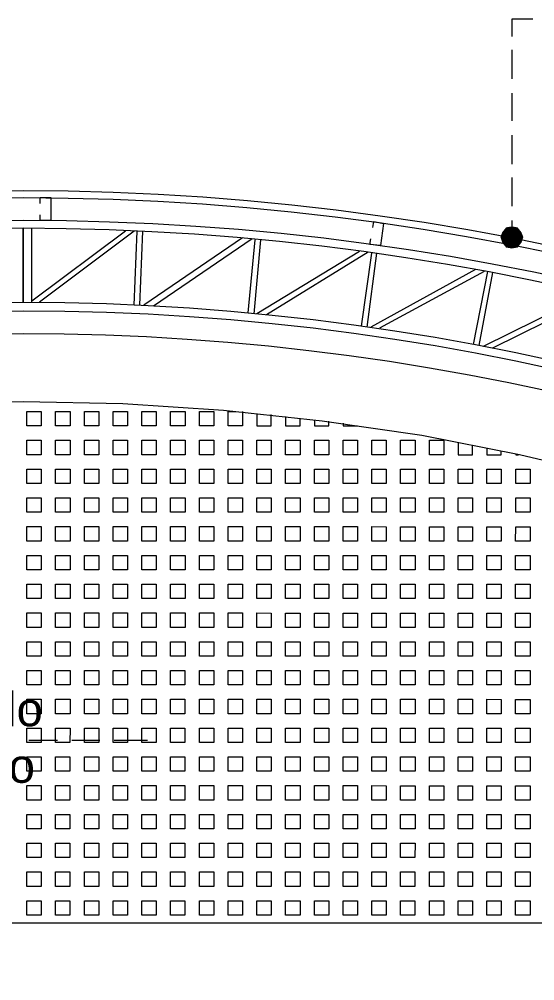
# Model space of a CAD drawing. Extents: x 3377 to 3790, y 1673 to 1846.
# Drawn here: x 3525.298 to 3527.574, y 1742.719 to 1746.961 of the extents above; entities that cross this region are included whole.
import ezdxf

# ---------------------------------------------------------------- set-up
doc = ezdxf.new("R2010")
doc.units = 0
doc.header["$LTSCALE"] = 2
doc.header["$PDMODE"] = 32
doc.layers.add('LCL - COTAS', color=30, linetype='Continuous')
doc.layers.add('PDF7_Text', color=7, linetype='Continuous')
doc.layers.add('PDF7_0', color=7, linetype='Continuous', true_color=0xc6c6c6)
doc.layers.add('PDF7_04-DETALHE', color=7, linetype='Continuous', true_color=0xc6c6c6)
doc.styles.add('Annotative', font='arial.ttf')
doc.styles.add('PDF Arial', font='arial.ttf')
doc.styles.add('ROMANS', font='arial.ttf')
doc.dimstyles.new('1-150', dxfattribs={"dimscale": 1.5, "dimtxt": 0.15, "dimasz": 0.1, "dimexe": 0.05, "dimexo": 0.1, "dimgap": 0.03, "dimtad": 1, "dimzin": 5, "dimdsep": 46, "dimtxsty": 'ROMANS', "dimblk": 'OBLIQUE', "dimcen": 0, "dimse1": 1, "dimse2": 1, "dimclrd": 256, "dimclre": 256, "dimclrt": 2, "dimadec": 0, "dimazin": 0, "dimtfac": 1, "dimtofl": 0, "dimtmove": 2, "dimatfit": 3, "dimldrblk": 'OBLIQUE', "dimfxl": 0.04, "dimtolj": 1, "dimtzin": 1, "dimarcsym": 0})

# ---------------------------------------------------------------- blocks, each defined once
blk = doc.blocks.new('_Oblique')
at = {"color": 0, "linetype": 'ByBlock', "lineweight": -2}
blk.add_line((-0.5, -0.5), (0.5, 0.5), dxfattribs=at)
blk = doc.blocks.new('*D907')
at = {"layer": 'Defpoints', "color": 0, "transparency": 16777216}
for p in [(3525.315, 1746.2033), (3544.1505, 1746.2033), (3543.6616, 1739.3724)]:
    blk.add_point(p, dxfattribs=at)
at = {"layer": 'LCL - COTAS', "lineweight": -2, "transparency": 16777216}
blk.add_line((3544.1505, 1739.3724), (3544.1505, 1746.2033), dxfattribs=at)
at = {"layer": 'LCL - COTAS', "lineweight": -2, "transparency": 16777216, "xscale": 0.15, "yscale": 0.15, "zscale": 0.15}
for p, rotation in [((3544.1505, 1746.2033), 90), ((3544.1505, 1739.3724), 270)]:
    blk.add_blockref('_Oblique', p, dxfattribs=dict(at, rotation=rotation))
at = {"layer": 'LCL - COTAS', "color": 2, "transparency": 16777216, "insert": (3543.9905, 1742.7879), "char_height": 0.225, "attachment_point": 5, "rotation": 90, "style": 'Annotative'}
blk.add_mtext('\\A1;6.83', dxfattribs=at)

msp = doc.modelspace()

# ---------------------------------------------------------------- linework, layer by layer
at = {"layer": 'PDF7_0', "color": 7, "lineweight": 0}
msp.add_lwpolyline([(3535.3855, 1740.0119), (3535.4109, 1740.0246, 0.281336), (3525.315, 1746.2033, 0.281573), (3515.2182, 1740.026), (3515.2436, 1740.0133, -0.281686), (3525.315, 1746.1737, -0.281456)], format="xyb", close=True, dxfattribs=at)
for points in [[(3525.3911, 1746.1483), (3525.3911, 1746.1737), (3525.4377, 1746.1736), (3525.4377, 1746.0721), (3525.3911, 1746.0721), (3525.3911, 1746.0975)], [(3526.8594, 1746.0424), (3526.8637, 1746.0678), (3526.906, 1746.0593), (3526.8933, 1745.962), (3526.8467, 1745.9662), (3526.851, 1745.9916)], [(3525.353, 1745.7124), (3525.353, 1746.0382)], [(3525.7677, 1746.0255), (3525.353, 1745.7167)], [(3525.8058, 1746.0255), (3525.3869, 1745.7124)], [(3525.8058, 1745.6997), (3525.8185, 1746.0255)], [(3525.8312, 1745.6997), (3525.8439, 1746.0255)], [(3526.284, 1745.9959), (3525.8481, 1745.6997)], [(3526.3263, 1745.9916), (3525.8904, 1745.6955)], [(3526.3093, 1745.6658), (3526.339, 1745.9874)], [(3526.3347, 1745.6616), (3526.3644, 1745.9874)], [(3526.8002, 1745.9366), (3526.3474, 1745.6616)], [(3526.8383, 1745.9324), (3526.3897, 1745.6573)], [(3526.8086, 1745.6065), (3526.8552, 1745.9281)], [(3526.834, 1745.6023), (3526.8764, 1745.9281)], [(3527.3122, 1745.8562), (3526.851, 1745.6023)], [(3527.3503, 1745.8477), (3526.889, 1745.5981)], [(3527.3037, 1745.5261), (3527.3672, 1745.8477)], [(3527.3291, 1745.5219), (3527.3884, 1745.8435)], [(3527.82, 1745.7503), (3527.346, 1745.5176)], [(3527.8581, 1745.7419), (3527.3883, 1745.5092)]]:
    msp.add_lwpolyline(points, dxfattribs=at)
for points in [[(3535.1359, 1740.2658, 0.27384), (3525.315, 1746.0721, 0.27384), (3515.4933, 1740.2672), (3515.8402, 1740.0725, -0.27356), (3525.3149, 1745.6743, -0.273821), (3534.7846, 1740.0712), (3534.7381, 1740.1558), (3535.0893, 1740.3547), (3535.1359, 1740.2658), (3535.212, 1740.0712)], [(3535.0851, 1740.2828, 0.272189), (3525.315, 1746.0383, 0.272189), (3515.5441, 1740.2841), (3515.8276, 1740.1233, -0.272462), (3525.3149, 1745.7124), (3525.315, 1746.0383), (3525.3149, 1745.7124, -0.272294), (3534.8016, 1740.122)], [(3535.1866, 1740.0712), (3534.7846, 1740.0712), (3534.6704, 1740.0712, 0.272283), (3525.3149, 1745.5728, 0.272349), (3515.9545, 1740.0725), (3515.8402, 1740.0725), (3515.4425, 1740.0725)]]:
    msp.add_lwpolyline(points, format="xyb", dxfattribs=at)
for points in [[(3525.315, 1746.0383), (3525.3149, 1745.7124)], [(3522.264, 1744.8156), (3522.2638, 1742.9749), (3528.3614, 1742.9744), (3528.3615, 1744.8151), (3527.9384, 1744.9379), (3527.5068, 1745.0395), (3527.0752, 1745.1241), (3526.6351, 1745.1876), (3526.1993, 1745.2342), (3525.755, 1745.2639), (3525.3149, 1745.2724), (3524.8706, 1745.2639), (3524.4305, 1745.2343), (3523.9904, 1745.1878), (3523.5546, 1745.1244), (3523.1187, 1745.0398), (3522.6914, 1744.9382)]]:
    msp.add_lwpolyline(points, close=True, dxfattribs=at)
at = {"layer": 'PDF7_0', "color": 7, "transparency": 33554559}
for points in [[(3527.473, 1746), (3527.4307, 1746.0212), (3527.4222, 1746)], [(3527.4476, 1746.0423), (3527.473, 1746), (3527.4307, 1746.0212)], [(3527.473, 1746.0466), (3527.4476, 1746.0423), (3527.473, 1746)], [(3527.473, 1746), (3527.4984, 1746.0423), (3527.473, 1746.0466)], [(3527.5153, 1746.0212), (3527.473, 1746), (3527.4984, 1746.0423)], [(3527.5238, 1746), (3527.5153, 1746.0212), (3527.473, 1746)], [(3527.4222, 1746), (3527.4307, 1745.9746), (3527.473, 1746)], [(3527.4307, 1745.9746), (3527.473, 1746), (3527.4476, 1745.9535)], [(3527.473, 1746), (3527.4476, 1745.9535), (3527.473, 1745.9492)], [(3527.473, 1745.9492), (3527.4984, 1745.9535), (3527.473, 1746)], [(3527.4984, 1745.9535), (3527.473, 1746), (3527.5153, 1745.9746)], [(3527.473, 1746), (3527.5153, 1745.9746), (3527.5238, 1746)]]:
    msp.add_solid(points, dxfattribs=at)
at = {"layer": 'PDF7_04-DETALHE', "color": 7, "lineweight": 0}
for points in [[(3527.5662, 1746.9606), (3527.4731, 1746.9606), (3527.4731, 1746.8844)], [(3527.4731, 1746.8252), (3527.4731, 1746.6982)], [(3527.4731, 1746.6347), (3527.473, 1746.512)], [(3527.473, 1746.4486), (3527.473, 1746.3216)], [(3527.473, 1746.2624), (3527.473, 1746.1354)], [(3527.473, 1746.072), (3527.473, 1746)], [(3525.4671, 1743.7786), (3525.3402, 1743.7786)], [(3525.6533, 1743.7786), (3525.5306, 1743.7786)], [(3525.8649, 1743.7786), (3525.7168, 1743.7786)]]:
    msp.add_lwpolyline(points, dxfattribs=at)
at = {"layer": 'PDF7_04-DETALHE', "lineweight": 0}
for points in [[(3525.3953, 1745.23), (3525.3953, 1745.1666), (3525.3318, 1745.1666), (3525.3318, 1745.23)], [(3525.5222, 1745.23), (3525.5222, 1745.1665), (3525.4588, 1745.1666), (3525.4588, 1745.23)], [(3525.6492, 1745.23), (3525.6492, 1745.1665), (3525.5857, 1745.1665), (3525.5857, 1745.23)], [(3525.7761, 1745.23), (3525.7761, 1745.1665), (3525.7127, 1745.1665), (3525.7127, 1745.23)], [(3525.9031, 1745.23), (3525.9031, 1745.1665), (3525.8396, 1745.1665), (3525.8396, 1745.23)], [(3526.03, 1745.23), (3526.03, 1745.1665), (3525.9665, 1745.1665), (3525.9666, 1745.23)], [(3526.157, 1745.23), (3526.157, 1745.1665), (3526.0935, 1745.1665), (3526.0935, 1745.23)], [(3525.3953, 1745.1031), (3525.3953, 1745.0396), (3525.3318, 1745.0396), (3525.3318, 1745.1031)], [(3525.5222, 1745.1031), (3525.5222, 1745.0396), (3525.4588, 1745.0396), (3525.4588, 1745.1031)], [(3525.6492, 1745.1031), (3525.6492, 1745.0396), (3525.5857, 1745.0396), (3525.5857, 1745.1031)], [(3525.7761, 1745.1031), (3525.7761, 1745.0396), (3525.7126, 1745.0396), (3525.7127, 1745.1031)], [(3525.9031, 1745.1031), (3525.9031, 1745.0396), (3525.8396, 1745.0396), (3525.8396, 1745.1031)], [(3526.03, 1745.103), (3526.03, 1745.0396), (3525.9665, 1745.0396), (3525.9665, 1745.103)], [(3526.157, 1745.103), (3526.157, 1745.0396), (3526.0935, 1745.0396), (3526.0935, 1745.103)], [(3526.2839, 1745.103), (3526.2839, 1745.0396), (3526.2204, 1745.0396), (3526.2204, 1745.103)], [(3526.4108, 1745.103), (3526.4108, 1745.0395), (3526.3474, 1745.0395), (3526.3474, 1745.103)], [(3526.5378, 1745.103), (3526.5378, 1745.0395), (3526.4743, 1745.0395), (3526.4743, 1745.103)], [(3526.6647, 1745.103), (3526.6647, 1745.0395), (3526.6013, 1745.0395), (3526.6013, 1745.103)], [(3526.7917, 1745.103), (3526.7917, 1745.0395), (3526.7282, 1745.0395), (3526.7282, 1745.103)], [(3526.9186, 1745.103), (3526.9186, 1745.0395), (3526.8552, 1745.0395), (3526.8552, 1745.103)], [(3527.0456, 1745.103), (3527.0456, 1745.0395), (3526.9821, 1745.0395), (3526.9821, 1745.103)], [(3527.1725, 1745.103), (3527.1725, 1745.0395), (3527.109, 1745.0395), (3527.109, 1745.103)], [(3525.3953, 1744.9761), (3525.3953, 1744.9127), (3525.3318, 1744.9127), (3525.3318, 1744.9761)], [(3525.5222, 1744.9761), (3525.5222, 1744.9127), (3525.4588, 1744.9127), (3525.4588, 1744.9761)], [(3525.6492, 1744.9761), (3525.6492, 1744.9127), (3525.5857, 1744.9127), (3525.5857, 1744.9761)], [(3525.7761, 1744.9761), (3525.7761, 1744.9126), (3525.7126, 1744.9126), (3525.7126, 1744.9761)], [(3525.9031, 1744.9761), (3525.9031, 1744.9126), (3525.8396, 1744.9126), (3525.8396, 1744.9761)], [(3526.03, 1744.9761), (3526.03, 1744.9126), (3525.9665, 1744.9126), (3525.9665, 1744.9761)], [(3526.157, 1744.9761), (3526.1569, 1744.9126), (3526.0935, 1744.9126), (3526.0935, 1744.9761)], [(3526.2839, 1744.9761), (3526.2839, 1744.9126), (3526.2204, 1744.9126), (3526.2204, 1744.9761)], [(3526.4108, 1744.9761), (3526.4108, 1744.9126), (3526.3474, 1744.9126), (3526.3474, 1744.9761)], [(3526.5378, 1744.9761), (3526.5378, 1744.9126), (3526.4743, 1744.9126), (3526.4743, 1744.9761)], [(3526.6647, 1744.9761), (3526.6647, 1744.9126), (3526.6013, 1744.9126), (3526.6013, 1744.9761)], [(3526.7917, 1744.976), (3526.7917, 1744.9126), (3526.7282, 1744.9126), (3526.7282, 1744.9761)], [(3526.9186, 1744.976), (3526.9186, 1744.9126), (3526.8551, 1744.9126), (3526.8551, 1744.976)], [(3527.0456, 1744.976), (3527.0456, 1744.9126), (3526.9821, 1744.9126), (3526.9821, 1744.976)], [(3527.1725, 1744.976), (3527.1725, 1744.9125), (3527.109, 1744.9126), (3527.109, 1744.976)], [(3527.2995, 1744.976), (3527.2994, 1744.9125), (3527.236, 1744.9125), (3527.236, 1744.976)], [(3527.4264, 1744.976), (3527.4264, 1744.9125), (3527.3629, 1744.9125), (3527.3629, 1744.976)], [(3527.5533, 1744.976), (3527.5533, 1744.9125), (3527.4899, 1744.9125), (3527.4899, 1744.976)], [(3525.3953, 1744.8492), (3525.3953, 1744.7857), (3525.3318, 1744.7857), (3525.3318, 1744.8492)], [(3525.5222, 1744.8492), (3525.5222, 1744.7857), (3525.4587, 1744.7857), (3525.4587, 1744.8492)], [(3525.6492, 1744.8492), (3525.6492, 1744.7857), (3525.5857, 1744.7857), (3525.5857, 1744.8492)], [(3525.7761, 1744.8492), (3525.7761, 1744.7857), (3525.7126, 1744.7857), (3525.7126, 1744.8492)], [(3525.9031, 1744.8492), (3525.903, 1744.7857), (3525.8396, 1744.7857), (3525.8396, 1744.8492)], [(3526.03, 1744.8492), (3526.03, 1744.7857), (3525.9665, 1744.7857), (3525.9665, 1744.8492)], [(3526.1569, 1744.8491), (3526.1569, 1744.7857), (3526.0935, 1744.7857), (3526.0935, 1744.8491)], [(3526.2839, 1744.8491), (3526.2839, 1744.7857), (3526.2204, 1744.7857), (3526.2204, 1744.8491)], [(3526.4108, 1744.8491), (3526.4108, 1744.7857), (3526.3474, 1744.7857), (3526.3474, 1744.8491)], [(3526.5378, 1744.8491), (3526.5378, 1744.7856), (3526.4743, 1744.7857), (3526.4743, 1744.8491)], [(3526.6647, 1744.8491), (3526.6647, 1744.7856), (3526.6012, 1744.7856), (3526.6012, 1744.8491)], [(3526.7917, 1744.8491), (3526.7917, 1744.7856), (3526.7282, 1744.7856), (3526.7282, 1744.8491)], [(3526.9186, 1744.8491), (3526.9186, 1744.7856), (3526.8551, 1744.7856), (3526.8551, 1744.8491)], [(3527.0456, 1744.8491), (3527.0456, 1744.7856), (3526.9821, 1744.7856), (3526.9821, 1744.8491)], [(3527.1725, 1744.8491), (3527.1725, 1744.7856), (3527.109, 1744.7856), (3527.109, 1744.8491)], [(3527.2994, 1744.8491), (3527.2994, 1744.7856), (3527.236, 1744.7856), (3527.236, 1744.8491)], [(3527.4264, 1744.8491), (3527.4264, 1744.7856), (3527.3629, 1744.7856), (3527.3629, 1744.8491)], [(3527.5533, 1744.8491), (3527.5533, 1744.7856), (3527.4899, 1744.7856), (3527.4899, 1744.8491)], [(3525.3953, 1744.7223), (3525.3953, 1744.6588), (3525.3318, 1744.6588), (3525.3318, 1744.7223)], [(3525.5222, 1744.7222), (3525.5222, 1744.6588), (3525.4587, 1744.6588), (3525.4587, 1744.7222)], [(3525.6492, 1744.7222), (3525.6492, 1744.6588), (3525.5857, 1744.6588), (3525.5857, 1744.7222)], [(3525.7761, 1744.7222), (3525.7761, 1744.6588), (3525.7126, 1744.6588), (3525.7126, 1744.7222)], [(3525.903, 1744.7222), (3525.903, 1744.6587), (3525.8396, 1744.6587), (3525.8396, 1744.7222)], [(3526.03, 1744.7222), (3526.03, 1744.6587), (3525.9665, 1744.6587), (3525.9665, 1744.7222)], [(3526.1569, 1744.7222), (3526.1569, 1744.6587), (3526.0935, 1744.6587), (3526.0935, 1744.7222)], [(3526.2839, 1744.7222), (3526.2839, 1744.6587), (3526.2204, 1744.6587), (3526.2204, 1744.7222)], [(3526.4108, 1744.7222), (3526.4108, 1744.6587), (3526.3473, 1744.6587), (3526.3474, 1744.7222)], [(3526.5378, 1744.7222), (3526.5378, 1744.6587), (3526.4743, 1744.6587), (3526.4743, 1744.7222)], [(3526.6647, 1744.7222), (3526.6647, 1744.6587), (3526.6012, 1744.6587), (3526.6012, 1744.7222)], [(3526.7917, 1744.7222), (3526.7917, 1744.6587), (3526.7282, 1744.6587), (3526.7282, 1744.7222)], [(3526.9186, 1744.7221), (3526.9186, 1744.6587), (3526.8551, 1744.6587), (3526.8551, 1744.7222)], [(3527.0455, 1744.7221), (3527.0455, 1744.6587), (3526.9821, 1744.6587), (3526.9821, 1744.7221)], [(3527.1725, 1744.7221), (3527.1725, 1744.6587), (3527.109, 1744.6587), (3527.109, 1744.7221)], [(3527.2994, 1744.7221), (3527.2994, 1744.6587), (3527.236, 1744.6587), (3527.236, 1744.7221)], [(3527.4264, 1744.7221), (3527.4264, 1744.6586), (3527.3629, 1744.6586), (3527.3629, 1744.7221)], [(3527.5533, 1744.7221), (3527.5533, 1744.6586), (3527.4898, 1744.6586), (3527.4899, 1744.7221)], [(3525.3953, 1744.5953), (3525.3953, 1744.5318), (3525.3318, 1744.5318), (3525.3318, 1744.5953)], [(3525.5222, 1744.5953), (3525.5222, 1744.5318), (3525.4587, 1744.5318), (3525.4587, 1744.5953)], [(3525.6491, 1744.5953), (3525.6491, 1744.5318), (3525.5857, 1744.5318), (3525.5857, 1744.5953)], [(3525.7761, 1744.5953), (3525.7761, 1744.5318), (3525.7126, 1744.5318), (3525.7126, 1744.5953)], [(3525.903, 1744.5953), (3525.903, 1744.5318), (3525.8396, 1744.5318), (3525.8396, 1744.5953)], [(3526.03, 1744.5953), (3526.03, 1744.5318), (3525.9665, 1744.5318), (3525.9665, 1744.5953)], [(3526.1569, 1744.5953), (3526.1569, 1744.5318), (3526.0934, 1744.5318), (3526.0935, 1744.5953)], [(3526.2839, 1744.5952), (3526.2839, 1744.5318), (3526.2204, 1744.5318), (3526.2204, 1744.5953)], [(3526.4108, 1744.5952), (3526.4108, 1744.5318), (3526.3473, 1744.5318), (3526.3473, 1744.5952)], [(3526.5378, 1744.5952), (3526.5378, 1744.5318), (3526.4743, 1744.5318), (3526.4743, 1744.5952)], [(3526.6647, 1744.5952), (3526.6647, 1744.5317), (3526.6012, 1744.5318), (3526.6012, 1744.5952)], [(3526.7916, 1744.5952), (3526.7916, 1744.5317), (3526.7282, 1744.5317), (3526.7282, 1744.5952)], [(3526.9186, 1744.5952), (3526.9186, 1744.5317), (3526.8551, 1744.5317), (3526.8551, 1744.5952)], [(3527.0455, 1744.5952), (3527.0455, 1744.5317), (3526.9821, 1744.5317), (3526.9821, 1744.5952)], [(3527.1725, 1744.5952), (3527.1725, 1744.5317), (3527.109, 1744.5317), (3527.109, 1744.5952)], [(3527.2994, 1744.5952), (3527.2994, 1744.5317), (3527.236, 1744.5317), (3527.236, 1744.5952)], [(3527.4264, 1744.5952), (3527.4264, 1744.5317), (3527.3629, 1744.5317), (3527.3629, 1744.5952)], [(3527.5533, 1744.5952), (3527.5533, 1744.5317), (3527.4898, 1744.5317), (3527.4898, 1744.5952)], [(3525.3952, 1744.4684), (3525.3952, 1744.4049), (3525.3318, 1744.4049), (3525.3318, 1744.4684)], [(3525.5222, 1744.4684), (3525.5222, 1744.4049), (3525.4587, 1744.4049), (3525.4587, 1744.4684)], [(3525.6491, 1744.4683), (3525.6491, 1744.4049), (3525.5857, 1744.4049), (3525.5857, 1744.4683)], [(3525.7761, 1744.4683), (3525.7761, 1744.4049), (3525.7126, 1744.4049), (3525.7126, 1744.4683)], [(3525.903, 1744.4683), (3525.903, 1744.4049), (3525.8396, 1744.4049), (3525.8396, 1744.4683)], [(3526.03, 1744.4683), (3526.03, 1744.4048), (3525.9665, 1744.4049), (3525.9665, 1744.4683)], [(3526.1569, 1744.4683), (3526.1569, 1744.4048), (3526.0934, 1744.4048), (3526.0934, 1744.4683)], [(3526.2839, 1744.4683), (3526.2839, 1744.4048), (3526.2204, 1744.4048), (3526.2204, 1744.4683)], [(3526.4108, 1744.4683), (3526.4108, 1744.4048), (3526.3473, 1744.4048), (3526.3473, 1744.4683)], [(3526.5378, 1744.4683), (3526.5377, 1744.4048), (3526.4743, 1744.4048), (3526.4743, 1744.4683)], [(3526.6647, 1744.4683), (3526.6647, 1744.4048), (3526.6012, 1744.4048), (3526.6012, 1744.4683)], [(3526.7916, 1744.4683), (3526.7916, 1744.4048), (3526.7282, 1744.4048), (3526.7282, 1744.4683)], [(3526.9186, 1744.4683), (3526.9186, 1744.4048), (3526.8551, 1744.4048), (3526.8551, 1744.4683)], [(3527.0455, 1744.4683), (3527.0455, 1744.4048), (3526.9821, 1744.4048), (3526.9821, 1744.4683)], [(3527.1725, 1744.4682), (3527.1725, 1744.4048), (3527.109, 1744.4048), (3527.109, 1744.4682)], [(3527.2994, 1744.4682), (3527.2994, 1744.4048), (3527.2359, 1744.4048), (3527.2359, 1744.4682)], [(3527.4264, 1744.4682), (3527.4264, 1744.4048), (3527.3629, 1744.4048), (3527.3629, 1744.4682)], [(3527.5533, 1744.4682), (3527.5533, 1744.4047), (3527.4898, 1744.4047), (3527.4898, 1744.4682)], [(3525.3952, 1744.3414), (3525.3952, 1744.2779), (3525.3318, 1744.2779), (3525.3318, 1744.3414)], [(3525.5222, 1744.3414), (3525.5222, 1744.2779), (3525.4587, 1744.2779), (3525.4587, 1744.3414)], [(3525.6491, 1744.3414), (3525.6491, 1744.2779), (3525.5857, 1744.2779), (3525.5857, 1744.3414)], [(3525.7761, 1744.3414), (3525.7761, 1744.2779), (3525.7126, 1744.2779), (3525.7126, 1744.3414)], [(3525.903, 1744.3414), (3525.903, 1744.2779), (3525.8395, 1744.2779), (3525.8395, 1744.3414)], [(3526.03, 1744.3414), (3526.03, 1744.2779), (3525.9665, 1744.2779), (3525.9665, 1744.3414)], [(3526.1569, 1744.3414), (3526.1569, 1744.2779), (3526.0934, 1744.2779), (3526.0934, 1744.3414)], [(3526.2839, 1744.3414), (3526.2838, 1744.2779), (3526.2204, 1744.2779), (3526.2204, 1744.3414)], [(3526.4108, 1744.3413), (3526.4108, 1744.2779), (3526.3473, 1744.2779), (3526.3473, 1744.3414)], [(3526.5377, 1744.3413), (3526.5377, 1744.2779), (3526.4743, 1744.2779), (3526.4743, 1744.3413)], [(3526.6647, 1744.3413), (3526.6647, 1744.2779), (3526.6012, 1744.2779), (3526.6012, 1744.3413)], [(3526.7916, 1744.3413), (3526.7916, 1744.2779), (3526.7282, 1744.2779), (3526.7282, 1744.3413)], [(3526.9186, 1744.3413), (3526.9186, 1744.2778), (3526.8551, 1744.2778), (3526.8551, 1744.3413)], [(3527.0455, 1744.3413), (3527.0455, 1744.2778), (3526.982, 1744.2778), (3526.982, 1744.3413)], [(3527.1725, 1744.3413), (3527.1725, 1744.2778), (3527.109, 1744.2778), (3527.109, 1744.3413)], [(3527.2994, 1744.3413), (3527.2994, 1744.2778), (3527.2359, 1744.2778), (3527.2359, 1744.3413)], [(3527.4264, 1744.3413), (3527.4264, 1744.2778), (3527.3629, 1744.2778), (3527.3629, 1744.3413)], [(3527.5533, 1744.3413), (3527.5533, 1744.2778), (3527.4898, 1744.2778), (3527.4898, 1744.3413)], [(3525.3952, 1744.2145), (3525.3952, 1744.151), (3525.3318, 1744.151), (3525.3318, 1744.2145)], [(3525.5222, 1744.2145), (3525.5222, 1744.151), (3525.4587, 1744.151), (3525.4587, 1744.2145)], [(3525.6491, 1744.2145), (3525.6491, 1744.151), (3525.5856, 1744.151), (3525.5856, 1744.2145)], [(3525.7761, 1744.2144), (3525.7761, 1744.151), (3525.7126, 1744.151), (3525.7126, 1744.2145)], [(3525.903, 1744.2144), (3525.903, 1744.151), (3525.8395, 1744.151), (3525.8395, 1744.2144)], [(3526.03, 1744.2144), (3526.03, 1744.151), (3525.9665, 1744.151), (3525.9665, 1744.2144)], [(3526.1569, 1744.2144), (3526.1569, 1744.1509), (3526.0934, 1744.151), (3526.0934, 1744.2144)], [(3526.2838, 1744.2144), (3526.2838, 1744.1509), (3526.2204, 1744.1509), (3526.2204, 1744.2144)], [(3526.4108, 1744.2144), (3526.4108, 1744.1509), (3526.3473, 1744.1509), (3526.3473, 1744.2144)], [(3526.5377, 1744.2144), (3526.5377, 1744.1509), (3526.4743, 1744.1509), (3526.4743, 1744.2144)], [(3526.6647, 1744.2144), (3526.6647, 1744.1509), (3526.6012, 1744.1509), (3526.6012, 1744.2144)], [(3526.7916, 1744.2144), (3526.7916, 1744.1509), (3526.7281, 1744.1509), (3526.7282, 1744.2144)], [(3526.9186, 1744.2144), (3526.9186, 1744.1509), (3526.8551, 1744.1509), (3526.8551, 1744.2144)], [(3527.0455, 1744.2144), (3527.0455, 1744.1509), (3526.982, 1744.1509), (3526.982, 1744.2144)], [(3527.1725, 1744.2144), (3527.1725, 1744.1509), (3527.109, 1744.1509), (3527.109, 1744.2144)], [(3527.2994, 1744.2143), (3527.2994, 1744.1509), (3527.2359, 1744.1509), (3527.2359, 1744.2143)], [(3527.4263, 1744.2143), (3527.4263, 1744.1509), (3527.3629, 1744.1509), (3527.3629, 1744.2143)], [(3527.5533, 1744.2143), (3527.5533, 1744.1509), (3527.4898, 1744.1509), (3527.4898, 1744.2143)], [(3525.3952, 1744.0875), (3525.3952, 1744.0241), (3525.3317, 1744.0241), (3525.3318, 1744.0875)], [(3525.5222, 1744.0875), (3525.5222, 1744.024), (3525.4587, 1744.0241), (3525.4587, 1744.0875)], [(3525.6491, 1744.0875), (3525.6491, 1744.024), (3525.5856, 1744.024), (3525.5856, 1744.0875)], [(3525.7761, 1744.0875), (3525.7761, 1744.024), (3525.7126, 1744.024), (3525.7126, 1744.0875)], [(3525.903, 1744.0875), (3525.903, 1744.024), (3525.8395, 1744.024), (3525.8395, 1744.0875)], [(3526.0299, 1744.0875), (3526.0299, 1744.024), (3525.9665, 1744.024), (3525.9665, 1744.0875)], [(3526.1569, 1744.0875), (3526.1569, 1744.024), (3526.0934, 1744.024), (3526.0934, 1744.0875)], [(3526.2838, 1744.0875), (3526.2838, 1744.024), (3526.2204, 1744.024), (3526.2204, 1744.0875)], [(3526.4108, 1744.0875), (3526.4108, 1744.024), (3526.3473, 1744.024), (3526.3473, 1744.0875)], [(3526.5377, 1744.0875), (3526.5377, 1744.024), (3526.4742, 1744.024), (3526.4743, 1744.0875)], [(3526.6647, 1744.0874), (3526.6647, 1744.024), (3526.6012, 1744.024), (3526.6012, 1744.0874)], [(3526.7916, 1744.0874), (3526.7916, 1744.024), (3526.7281, 1744.024), (3526.7281, 1744.0874)], [(3526.9186, 1744.0874), (3526.9186, 1744.024), (3526.8551, 1744.024), (3526.8551, 1744.0874)], [(3527.0455, 1744.0874), (3527.0455, 1744.0239), (3526.982, 1744.0239), (3526.982, 1744.0874)], [(3527.1724, 1744.0874), (3527.1724, 1744.0239), (3527.109, 1744.0239), (3527.109, 1744.0874)], [(3527.2994, 1744.0874), (3527.2994, 1744.0239), (3527.2359, 1744.0239), (3527.2359, 1744.0874)], [(3527.4263, 1744.0874), (3527.4263, 1744.0239), (3527.3629, 1744.0239), (3527.3629, 1744.0874)], [(3527.5533, 1744.0874), (3527.5533, 1744.0239), (3527.4898, 1744.0239), (3527.4898, 1744.0874)], [(3525.3952, 1743.9606), (3525.3952, 1743.8971), (3525.3317, 1743.8971), (3525.3317, 1743.9606)], [(3525.5222, 1743.9606), (3525.5222, 1743.8971), (3525.4587, 1743.8971), (3525.4587, 1743.9606)], [(3525.6491, 1743.9606), (3525.6491, 1743.8971), (3525.5856, 1743.8971), (3525.5856, 1743.9606)], [(3525.776, 1743.9606), (3525.776, 1743.8971), (3525.7126, 1743.8971), (3525.7126, 1743.9606)], [(3525.903, 1743.9605), (3525.903, 1743.8971), (3525.8395, 1743.8971), (3525.8395, 1743.9606)], [(3526.0299, 1743.9605), (3526.0299, 1743.8971), (3525.9665, 1743.8971), (3525.9665, 1743.9605)], [(3526.1569, 1743.9605), (3526.1569, 1743.8971), (3526.0934, 1743.8971), (3526.0934, 1743.9605)], [(3526.2838, 1743.9605), (3526.2838, 1743.8971), (3526.2204, 1743.8971), (3526.2204, 1743.9605)], [(3526.4108, 1743.9605), (3526.4108, 1743.897), (3526.3473, 1743.897), (3526.3473, 1743.9605)], [(3526.5377, 1743.9605), (3526.5377, 1743.897), (3526.4742, 1743.897), (3526.4742, 1743.9605)], [(3526.6647, 1743.9605), (3526.6647, 1743.897), (3526.6012, 1743.897), (3526.6012, 1743.9605)], [(3526.7916, 1743.9605), (3526.7916, 1743.897), (3526.7281, 1743.897), (3526.7281, 1743.9605)], [(3526.9186, 1743.9605), (3526.9185, 1743.897), (3526.8551, 1743.897), (3526.8551, 1743.9605)], [(3527.0455, 1743.9605), (3527.0455, 1743.897), (3526.982, 1743.897), (3526.982, 1743.9605)], [(3527.1724, 1743.9605), (3527.1724, 1743.897), (3527.109, 1743.897), (3527.109, 1743.9605)], [(3527.2994, 1743.9605), (3527.2994, 1743.897), (3527.2359, 1743.897), (3527.2359, 1743.9605)], [(3527.4263, 1743.9604), (3527.4263, 1743.897), (3527.3629, 1743.897), (3527.3629, 1743.9605)], [(3527.5533, 1743.9604), (3527.5533, 1743.897), (3527.4898, 1743.897), (3527.4898, 1743.9604)], [(3525.3952, 1743.8336), (3525.3952, 1743.7702), (3525.3317, 1743.7702), (3525.3317, 1743.8336)], [(3525.5222, 1743.8336), (3525.5221, 1743.7702), (3525.4587, 1743.7702), (3525.4587, 1743.8336)], [(3525.6491, 1743.8336), (3525.6491, 1743.7701), (3525.5856, 1743.7702), (3525.5856, 1743.8336)], [(3525.776, 1743.8336), (3525.776, 1743.7701), (3525.7126, 1743.7701), (3525.7126, 1743.8336)], [(3525.903, 1743.8336), (3525.903, 1743.7701), (3525.8395, 1743.7701), (3525.8395, 1743.8336)], [(3526.0299, 1743.8336), (3526.0299, 1743.7701), (3525.9665, 1743.7701), (3525.9665, 1743.8336)], [(3526.1569, 1743.8336), (3526.1569, 1743.7701), (3526.0934, 1743.7701), (3526.0934, 1743.8336)], [(3526.2838, 1743.8336), (3526.2838, 1743.7701), (3526.2203, 1743.7701), (3526.2203, 1743.8336)], [(3526.4108, 1743.8336), (3526.4108, 1743.7701), (3526.3473, 1743.7701), (3526.3473, 1743.8336)], [(3526.5377, 1743.8336), (3526.5377, 1743.7701), (3526.4742, 1743.7701), (3526.4742, 1743.8336)], [(3526.6647, 1743.8336), (3526.6646, 1743.7701), (3526.6012, 1743.7701), (3526.6012, 1743.8336)], [(3526.7916, 1743.8335), (3526.7916, 1743.7701), (3526.7281, 1743.7701), (3526.7281, 1743.8335)], [(3526.9185, 1743.8335), (3526.9185, 1743.7701), (3526.8551, 1743.7701), (3526.8551, 1743.8335)], [(3527.0455, 1743.8335), (3527.0455, 1743.7701), (3526.982, 1743.7701), (3526.982, 1743.8335)], [(3527.1724, 1743.8335), (3527.1724, 1743.77), (3527.109, 1743.7701), (3527.109, 1743.8335)], [(3527.2994, 1743.8335), (3527.2994, 1743.77), (3527.2359, 1743.77), (3527.2359, 1743.8335)], [(3527.4263, 1743.8335), (3527.4263, 1743.77), (3527.3628, 1743.77), (3527.3628, 1743.8335)], [(3527.5533, 1743.8335), (3527.5533, 1743.77), (3527.4898, 1743.77), (3527.4898, 1743.8335)], [(3525.3952, 1743.7067), (3525.3952, 1743.6432), (3525.3317, 1743.6432), (3525.3317, 1743.7067)], [(3525.5221, 1743.7067), (3525.5221, 1743.6432), (3525.4587, 1743.6432), (3525.4587, 1743.7067)], [(3525.6491, 1743.7067), (3525.6491, 1743.6432), (3525.5856, 1743.6432), (3525.5856, 1743.7067)], [(3525.776, 1743.7067), (3525.776, 1743.6432), (3525.7126, 1743.6432), (3525.7126, 1743.7067)], [(3525.903, 1743.7067), (3525.903, 1743.6432), (3525.8395, 1743.6432), (3525.8395, 1743.7067)], [(3526.0299, 1743.7067), (3526.0299, 1743.6432), (3525.9664, 1743.6432), (3525.9664, 1743.7067)], [(3526.1569, 1743.7066), (3526.1569, 1743.6432), (3526.0934, 1743.6432), (3526.0934, 1743.7066)], [(3526.2838, 1743.7066), (3526.2838, 1743.6432), (3526.2203, 1743.6432), (3526.2203, 1743.7066)], [(3526.4108, 1743.7066), (3526.4108, 1743.6432), (3526.3473, 1743.6432), (3526.3473, 1743.7066)], [(3526.5377, 1743.7066), (3526.5377, 1743.6431), (3526.4742, 1743.6431), (3526.4742, 1743.7066)], [(3526.6646, 1743.7066), (3526.6646, 1743.6431), (3526.6012, 1743.6431), (3526.6012, 1743.7066)], [(3526.7916, 1743.7066), (3526.7916, 1743.6431), (3526.7281, 1743.6431), (3526.7281, 1743.7066)], [(3526.9185, 1743.7066), (3526.9185, 1743.6431), (3526.8551, 1743.6431), (3526.8551, 1743.7066)], [(3527.0455, 1743.7066), (3527.0455, 1743.6431), (3526.982, 1743.6431), (3526.982, 1743.7066)], [(3527.1724, 1743.7066), (3527.1724, 1743.6431), (3527.1089, 1743.6431), (3527.109, 1743.7066)], [(3527.2994, 1743.7066), (3527.2994, 1743.6431), (3527.2359, 1743.6431), (3527.2359, 1743.7066)], [(3527.4263, 1743.7066), (3527.4263, 1743.6431), (3527.3628, 1743.6431), (3527.3628, 1743.7066)], [(3527.5533, 1743.7065), (3527.5533, 1743.6431), (3527.4898, 1743.6431), (3527.4898, 1743.7066)], [(3525.3952, 1743.5797), (3525.3952, 1743.5163), (3525.3317, 1743.5163), (3525.3317, 1743.5798)], [(3525.5221, 1743.5797), (3525.5221, 1743.5163), (3525.4587, 1743.5163), (3525.4587, 1743.5797)], [(3525.6491, 1743.5797), (3525.6491, 1743.5163), (3525.5856, 1743.5163), (3525.5856, 1743.5797)], [(3525.776, 1743.5797), (3525.776, 1743.5163), (3525.7125, 1743.5163), (3525.7126, 1743.5797)], [(3525.903, 1743.5797), (3525.903, 1743.5162), (3525.8395, 1743.5162), (3525.8395, 1743.5797)], [(3526.0299, 1743.5797), (3526.0299, 1743.5162), (3525.9664, 1743.5162), (3525.9664, 1743.5797)], [(3526.1569, 1743.5797), (3526.1569, 1743.5162), (3526.0934, 1743.5162), (3526.0934, 1743.5797)], [(3526.2838, 1743.5797), (3526.2838, 1743.5162), (3526.2203, 1743.5162), (3526.2203, 1743.5797)], [(3526.4107, 1743.5797), (3526.4107, 1743.5162), (3526.3473, 1743.5162), (3526.3473, 1743.5797)], [(3526.5377, 1743.5797), (3526.5377, 1743.5162), (3526.4742, 1743.5162), (3526.4742, 1743.5797)], [(3526.6646, 1743.5797), (3526.6646, 1743.5162), (3526.6012, 1743.5162), (3526.6012, 1743.5797)], [(3526.7916, 1743.5797), (3526.7916, 1743.5162), (3526.7281, 1743.5162), (3526.7281, 1743.5797)], [(3526.9185, 1743.5796), (3526.9185, 1743.5162), (3526.855, 1743.5162), (3526.8551, 1743.5797)], [(3527.0455, 1743.5796), (3527.0455, 1743.5162), (3526.982, 1743.5162), (3526.982, 1743.5796)], [(3527.1724, 1743.5796), (3527.1724, 1743.5162), (3527.1089, 1743.5162), (3527.1089, 1743.5796)], [(3527.2994, 1743.5796), (3527.2994, 1743.5161), (3527.2359, 1743.5162), (3527.2359, 1743.5796)], [(3527.4263, 1743.5796), (3527.4263, 1743.5161), (3527.3628, 1743.5161), (3527.3628, 1743.5796)], [(3527.5532, 1743.5796), (3527.5532, 1743.5161), (3527.4898, 1743.5161), (3527.4898, 1743.5796)], [(3525.3952, 1743.4528), (3525.3952, 1743.3893), (3525.3317, 1743.3893), (3525.3317, 1743.4528)], [(3525.5221, 1743.4528), (3525.5221, 1743.3893), (3525.4586, 1743.3893), (3525.4587, 1743.4528)], [(3525.6491, 1743.4528), (3525.6491, 1743.3893), (3525.5856, 1743.3893), (3525.5856, 1743.4528)], [(3525.776, 1743.4528), (3525.776, 1743.3893), (3525.7125, 1743.3893), (3525.7125, 1743.4528)], [(3525.903, 1743.4528), (3525.903, 1743.3893), (3525.8395, 1743.3893), (3525.8395, 1743.4528)], [(3526.0299, 1743.4528), (3526.0299, 1743.3893), (3525.9664, 1743.3893), (3525.9664, 1743.4528)], [(3526.1568, 1743.4528), (3526.1568, 1743.3893), (3526.0934, 1743.3893), (3526.0934, 1743.4528)], [(3526.2838, 1743.4527), (3526.2838, 1743.3893), (3526.2203, 1743.3893), (3526.2203, 1743.4527)], [(3526.4107, 1743.4527), (3526.4107, 1743.3893), (3526.3473, 1743.3893), (3526.3473, 1743.4527)], [(3526.5377, 1743.4527), (3526.5377, 1743.3893), (3526.4742, 1743.3893), (3526.4742, 1743.4527)], [(3526.6646, 1743.4527), (3526.6646, 1743.3892), (3526.6012, 1743.3893), (3526.6012, 1743.4527)], [(3526.7916, 1743.4527), (3526.7916, 1743.3892), (3526.7281, 1743.3892), (3526.7281, 1743.4527)], [(3526.9185, 1743.4527), (3526.9185, 1743.3892), (3526.855, 1743.3892), (3526.855, 1743.4527)], [(3527.0455, 1743.4527), (3527.0455, 1743.3892), (3526.982, 1743.3892), (3526.982, 1743.4527)], [(3527.1724, 1743.4527), (3527.1724, 1743.3892), (3527.1089, 1743.3892), (3527.1089, 1743.4527)], [(3527.2994, 1743.4527), (3527.2993, 1743.3892), (3527.2359, 1743.3892), (3527.2359, 1743.4527)], [(3527.4263, 1743.4527), (3527.4263, 1743.3892), (3527.3628, 1743.3892), (3527.3628, 1743.4527)], [(3527.5532, 1743.4527), (3527.5532, 1743.3892), (3527.4898, 1743.3892), (3527.4898, 1743.4527)], [(3525.3952, 1743.3259), (3525.3952, 1743.2624), (3525.3317, 1743.2624), (3525.3317, 1743.3259)], [(3525.5221, 1743.3259), (3525.5221, 1743.2624), (3525.4586, 1743.2624), (3525.4586, 1743.3259)], [(3525.6491, 1743.3258), (3525.6491, 1743.2624), (3525.5856, 1743.2624), (3525.5856, 1743.3258)], [(3525.776, 1743.3258), (3525.776, 1743.2624), (3525.7125, 1743.2624), (3525.7125, 1743.3258)], [(3525.903, 1743.3258), (3525.9029, 1743.2624), (3525.8395, 1743.2624), (3525.8395, 1743.3258)], [(3526.0299, 1743.3258), (3526.0299, 1743.2623), (3525.9664, 1743.2623), (3525.9664, 1743.3258)], [(3526.1568, 1743.3258), (3526.1568, 1743.2623), (3526.0934, 1743.2623), (3526.0934, 1743.3258)], [(3526.2838, 1743.3258), (3526.2838, 1743.2623), (3526.2203, 1743.2623), (3526.2203, 1743.3258)], [(3526.4107, 1743.3258), (3526.4107, 1743.2623), (3526.3473, 1743.2623), (3526.3473, 1743.3258)], [(3526.5377, 1743.3258), (3526.5377, 1743.2623), (3526.4742, 1743.2623), (3526.4742, 1743.3258)], [(3526.6646, 1743.3258), (3526.6646, 1743.2623), (3526.6011, 1743.2623), (3526.6011, 1743.3258)], [(3526.7916, 1743.3258), (3526.7916, 1743.2623), (3526.7281, 1743.2623), (3526.7281, 1743.3258)], [(3526.9185, 1743.3258), (3526.9185, 1743.2623), (3526.855, 1743.2623), (3526.855, 1743.3258)], [(3527.0455, 1743.3257), (3527.0454, 1743.2623), (3526.982, 1743.2623), (3526.982, 1743.3258)], [(3527.1724, 1743.3257), (3527.1724, 1743.2623), (3527.1089, 1743.2623), (3527.1089, 1743.3257)], [(3527.2993, 1743.3257), (3527.2993, 1743.2623), (3527.2359, 1743.2623), (3527.2359, 1743.3257)], [(3527.4263, 1743.3257), (3527.4263, 1743.2623), (3527.3628, 1743.2623), (3527.3628, 1743.3257)], [(3527.5532, 1743.3257), (3527.5532, 1743.2622), (3527.4898, 1743.2622), (3527.4898, 1743.3257)], [(3525.3952, 1743.1989), (3525.3952, 1743.1354), (3525.3317, 1743.1354), (3525.3317, 1743.1989)], [(3525.5221, 1743.1989), (3525.5221, 1743.1354), (3525.4586, 1743.1354), (3525.4586, 1743.1989)], [(3525.6491, 1743.1989), (3525.649, 1743.1354), (3525.5856, 1743.1354), (3525.5856, 1743.1989)], [(3525.776, 1743.1989), (3525.776, 1743.1354), (3525.7125, 1743.1354), (3525.7125, 1743.1989)], [(3525.9029, 1743.1989), (3525.9029, 1743.1354), (3525.8395, 1743.1354), (3525.8395, 1743.1989)], [(3526.0299, 1743.1989), (3526.0299, 1743.1354), (3525.9664, 1743.1354), (3525.9664, 1743.1989)], [(3526.1568, 1743.1989), (3526.1568, 1743.1354), (3526.0934, 1743.1354), (3526.0934, 1743.1989)], [(3526.2838, 1743.1989), (3526.2838, 1743.1354), (3526.2203, 1743.1354), (3526.2203, 1743.1989)], [(3526.4107, 1743.1988), (3526.4107, 1743.1354), (3526.3472, 1743.1354), (3526.3472, 1743.1989)], [(3526.5377, 1743.1988), (3526.5377, 1743.1354), (3526.4742, 1743.1354), (3526.4742, 1743.1988)], [(3526.6646, 1743.1988), (3526.6646, 1743.1354), (3526.6011, 1743.1354), (3526.6011, 1743.1988)], [(3526.7916, 1743.1988), (3526.7916, 1743.1353), (3526.7281, 1743.1354), (3526.7281, 1743.1988)], [(3526.9185, 1743.1988), (3526.9185, 1743.1353), (3526.855, 1743.1353), (3526.855, 1743.1988)], [(3527.0454, 1743.1988), (3527.0454, 1743.1353), (3526.982, 1743.1353), (3526.982, 1743.1988)], [(3527.1724, 1743.1988), (3527.1724, 1743.1353), (3527.1089, 1743.1353), (3527.1089, 1743.1988)], [(3527.2993, 1743.1988), (3527.2993, 1743.1353), (3527.2359, 1743.1353), (3527.2359, 1743.1988)], [(3527.4263, 1743.1988), (3527.4263, 1743.1353), (3527.3628, 1743.1353), (3527.3628, 1743.1988)], [(3527.5532, 1743.1988), (3527.5532, 1743.1353), (3527.4897, 1743.1353), (3527.4898, 1743.1988)], [(3525.3952, 1743.072), (3525.3952, 1743.0085), (3525.3317, 1743.0085), (3525.3317, 1743.072)], [(3525.5221, 1743.072), (3525.5221, 1743.0085), (3525.4586, 1743.0085), (3525.4586, 1743.072)], [(3525.649, 1743.072), (3525.649, 1743.0085), (3525.5856, 1743.0085), (3525.5856, 1743.072)], [(3525.776, 1743.0719), (3525.776, 1743.0085), (3525.7125, 1743.0085), (3525.7125, 1743.0719)], [(3525.9029, 1743.0719), (3525.9029, 1743.0085), (3525.8395, 1743.0085), (3525.8395, 1743.0719)], [(3526.0299, 1743.0719), (3526.0299, 1743.0085), (3525.9664, 1743.0085), (3525.9664, 1743.0719)], [(3526.1568, 1743.0719), (3526.1568, 1743.0084), (3526.0933, 1743.0085), (3526.0934, 1743.0719)], [(3526.2838, 1743.0719), (3526.2838, 1743.0084), (3526.2203, 1743.0084), (3526.2203, 1743.0719)], [(3526.4107, 1743.0719), (3526.4107, 1743.0084), (3526.3472, 1743.0084), (3526.3472, 1743.0719)], [(3526.5377, 1743.0719), (3526.5377, 1743.0084), (3526.4742, 1743.0084), (3526.4742, 1743.0719)], [(3526.6646, 1743.0719), (3526.6646, 1743.0084), (3526.6011, 1743.0084), (3526.6011, 1743.0719)], [(3526.7915, 1743.0719), (3526.7915, 1743.0084), (3526.7281, 1743.0084), (3526.7281, 1743.0719)], [(3526.9185, 1743.0719), (3526.9185, 1743.0084), (3526.855, 1743.0084), (3526.855, 1743.0719)], [(3527.0454, 1743.0719), (3527.0454, 1743.0084), (3526.982, 1743.0084), (3526.982, 1743.0719)], [(3527.1724, 1743.0719), (3527.1724, 1743.0084), (3527.1089, 1743.0084), (3527.1089, 1743.0719)], [(3527.2993, 1743.0718), (3527.2993, 1743.0084), (3527.2358, 1743.0084), (3527.2359, 1743.0718)], [(3527.4263, 1743.0718), (3527.4263, 1743.0084), (3527.3628, 1743.0084), (3527.3628, 1743.0718)], [(3527.5532, 1743.0718), (3527.5532, 1743.0084), (3527.4897, 1743.0084), (3527.4897, 1743.0718)]]:
    msp.add_lwpolyline(points, close=True, dxfattribs=at)
for points in [[(3526.2839, 1745.23), (3526.2839, 1745.1665), (3526.2204, 1745.1665), (3526.2204, 1745.23), (3526.2543, 1745.23)], [(3526.3474, 1745.2215), (3526.3474, 1745.1665), (3526.4109, 1745.1665), (3526.4109, 1745.2173)], [(3526.4743, 1745.2088), (3526.4743, 1745.1665), (3526.5378, 1745.1665), (3526.5378, 1745.2003)], [(3526.6013, 1745.1919), (3526.6013, 1745.1665), (3526.6647, 1745.1665), (3526.6647, 1745.1876)], [(3526.7282, 1745.1792), (3526.7282, 1745.1665), (3526.7917, 1745.1665)], [(3526.7917, 1745.1665), (3526.7917, 1745.1665)], [(3527.236, 1745.0945), (3527.236, 1745.0395), (3527.2995, 1745.0395), (3527.2995, 1745.0818)], [(3527.3629, 1745.0691), (3527.3629, 1745.0395), (3527.4264, 1745.0395), (3527.4264, 1745.0564)], [(3527.4899, 1745.0437), (3527.4899, 1745.0395), (3527.5026, 1745.0395)]]:
    msp.add_lwpolyline(points, dxfattribs=at)

# ---------------------------------------------------------------- texts
at = {"layer": 'PDF7_Text', "char_height": 0.149998, "attachment_point": 7, "rotation": 359.9962, "style": 'PDF Arial'}
for s, insert in [('Estrutura em concreto armado', (3522.5728, 1743.8398)), ('Pintura com tinta látex acrílico', (3522.5728, 1743.5902))]:
    msp.add_mtext(s, dxfattribs=dict(at, insert=insert))

# ---------------------------------------------------------------- dimensions: what is measured, and where the dimension line sits
at = {"layer": 'LCL - COTAS'}
dim = msp.add_linear_dim(base=(3544.1505, 1746.2033), p1=(3543.6616, 1739.3724), p2=(3525.315, 1746.2033), angle=270, dimstyle='1-150', override={"dimtxsty": 'Annotative'}, dxfattribs=at)
dim.commit()
dim.dimension.update_dxf_attribs({"geometry": '*D907', "text_midpoint": (3543.9905, 1742.7879)})

doc.saveas('drawing.dxf')
